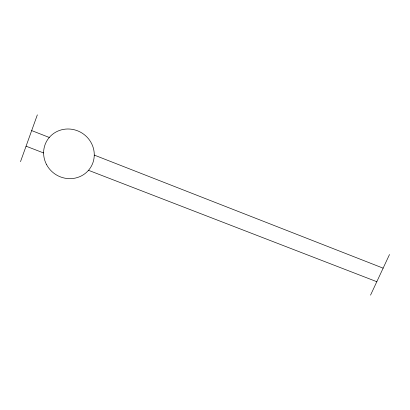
<?xml version="1.0" encoding="UTF-8"?>
<svg xmlns="http://www.w3.org/2000/svg" width="410" height="410" viewBox="0 0 410 410"><rect width="100%" height="100%" fill="white"/><g stroke="black" fill="none" stroke-linecap="round" stroke-linejoin="round"><path stroke-width="0.61" d="M20.5 161.663L37.341 114.856M370.537 295.144L389.5 254.518M26.066 146.185L43.614 152.966M88.509 170.309L376.81 281.701M31.683 130.585L49.272 137.468M94.264 155.083L383.135 268.16M46.52 164.543A25.61 24.544 31.3 0 0 90.354 167.874A25.61 24.544 31.3 0 0 69.951 129.063A25.61 24.544 31.3 0 0 46.52 164.543"/></g></svg>
